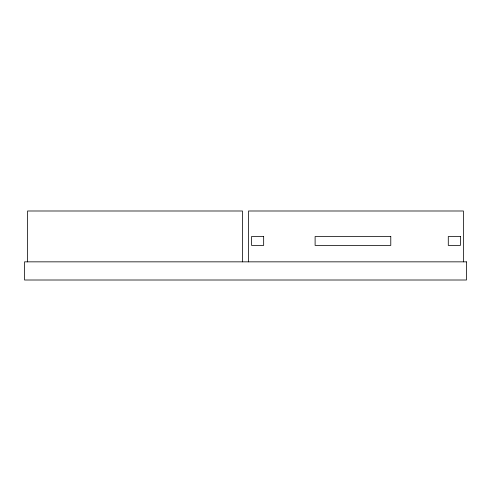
<?xml version="1.0" encoding="UTF-8"?>
<svg xmlns="http://www.w3.org/2000/svg" width="491" height="491" viewBox="0 0 491 491"><rect width="100%" height="100%" fill="white"/><g stroke="black" fill="none" stroke-linecap="round" stroke-linejoin="round"><path stroke-width="0.74" d="M463.424 261.844L463.424 210.995L248.526 210.995L248.526 261.844M242.474 261.844L242.474 210.995L27.576 210.995L27.576 261.844M263.661 236.521L251.552 236.521L251.552 245.402L263.661 245.402L263.661 236.521M390.781 236.521L315.112 236.521L315.112 245.402L390.781 245.402L390.781 236.521M460.398 236.521L448.289 236.521L448.289 245.402L460.398 245.402L460.398 236.521M466.45 261.844L24.55 261.844L24.55 280.005L466.45 280.005L466.45 261.844"/></g></svg>
